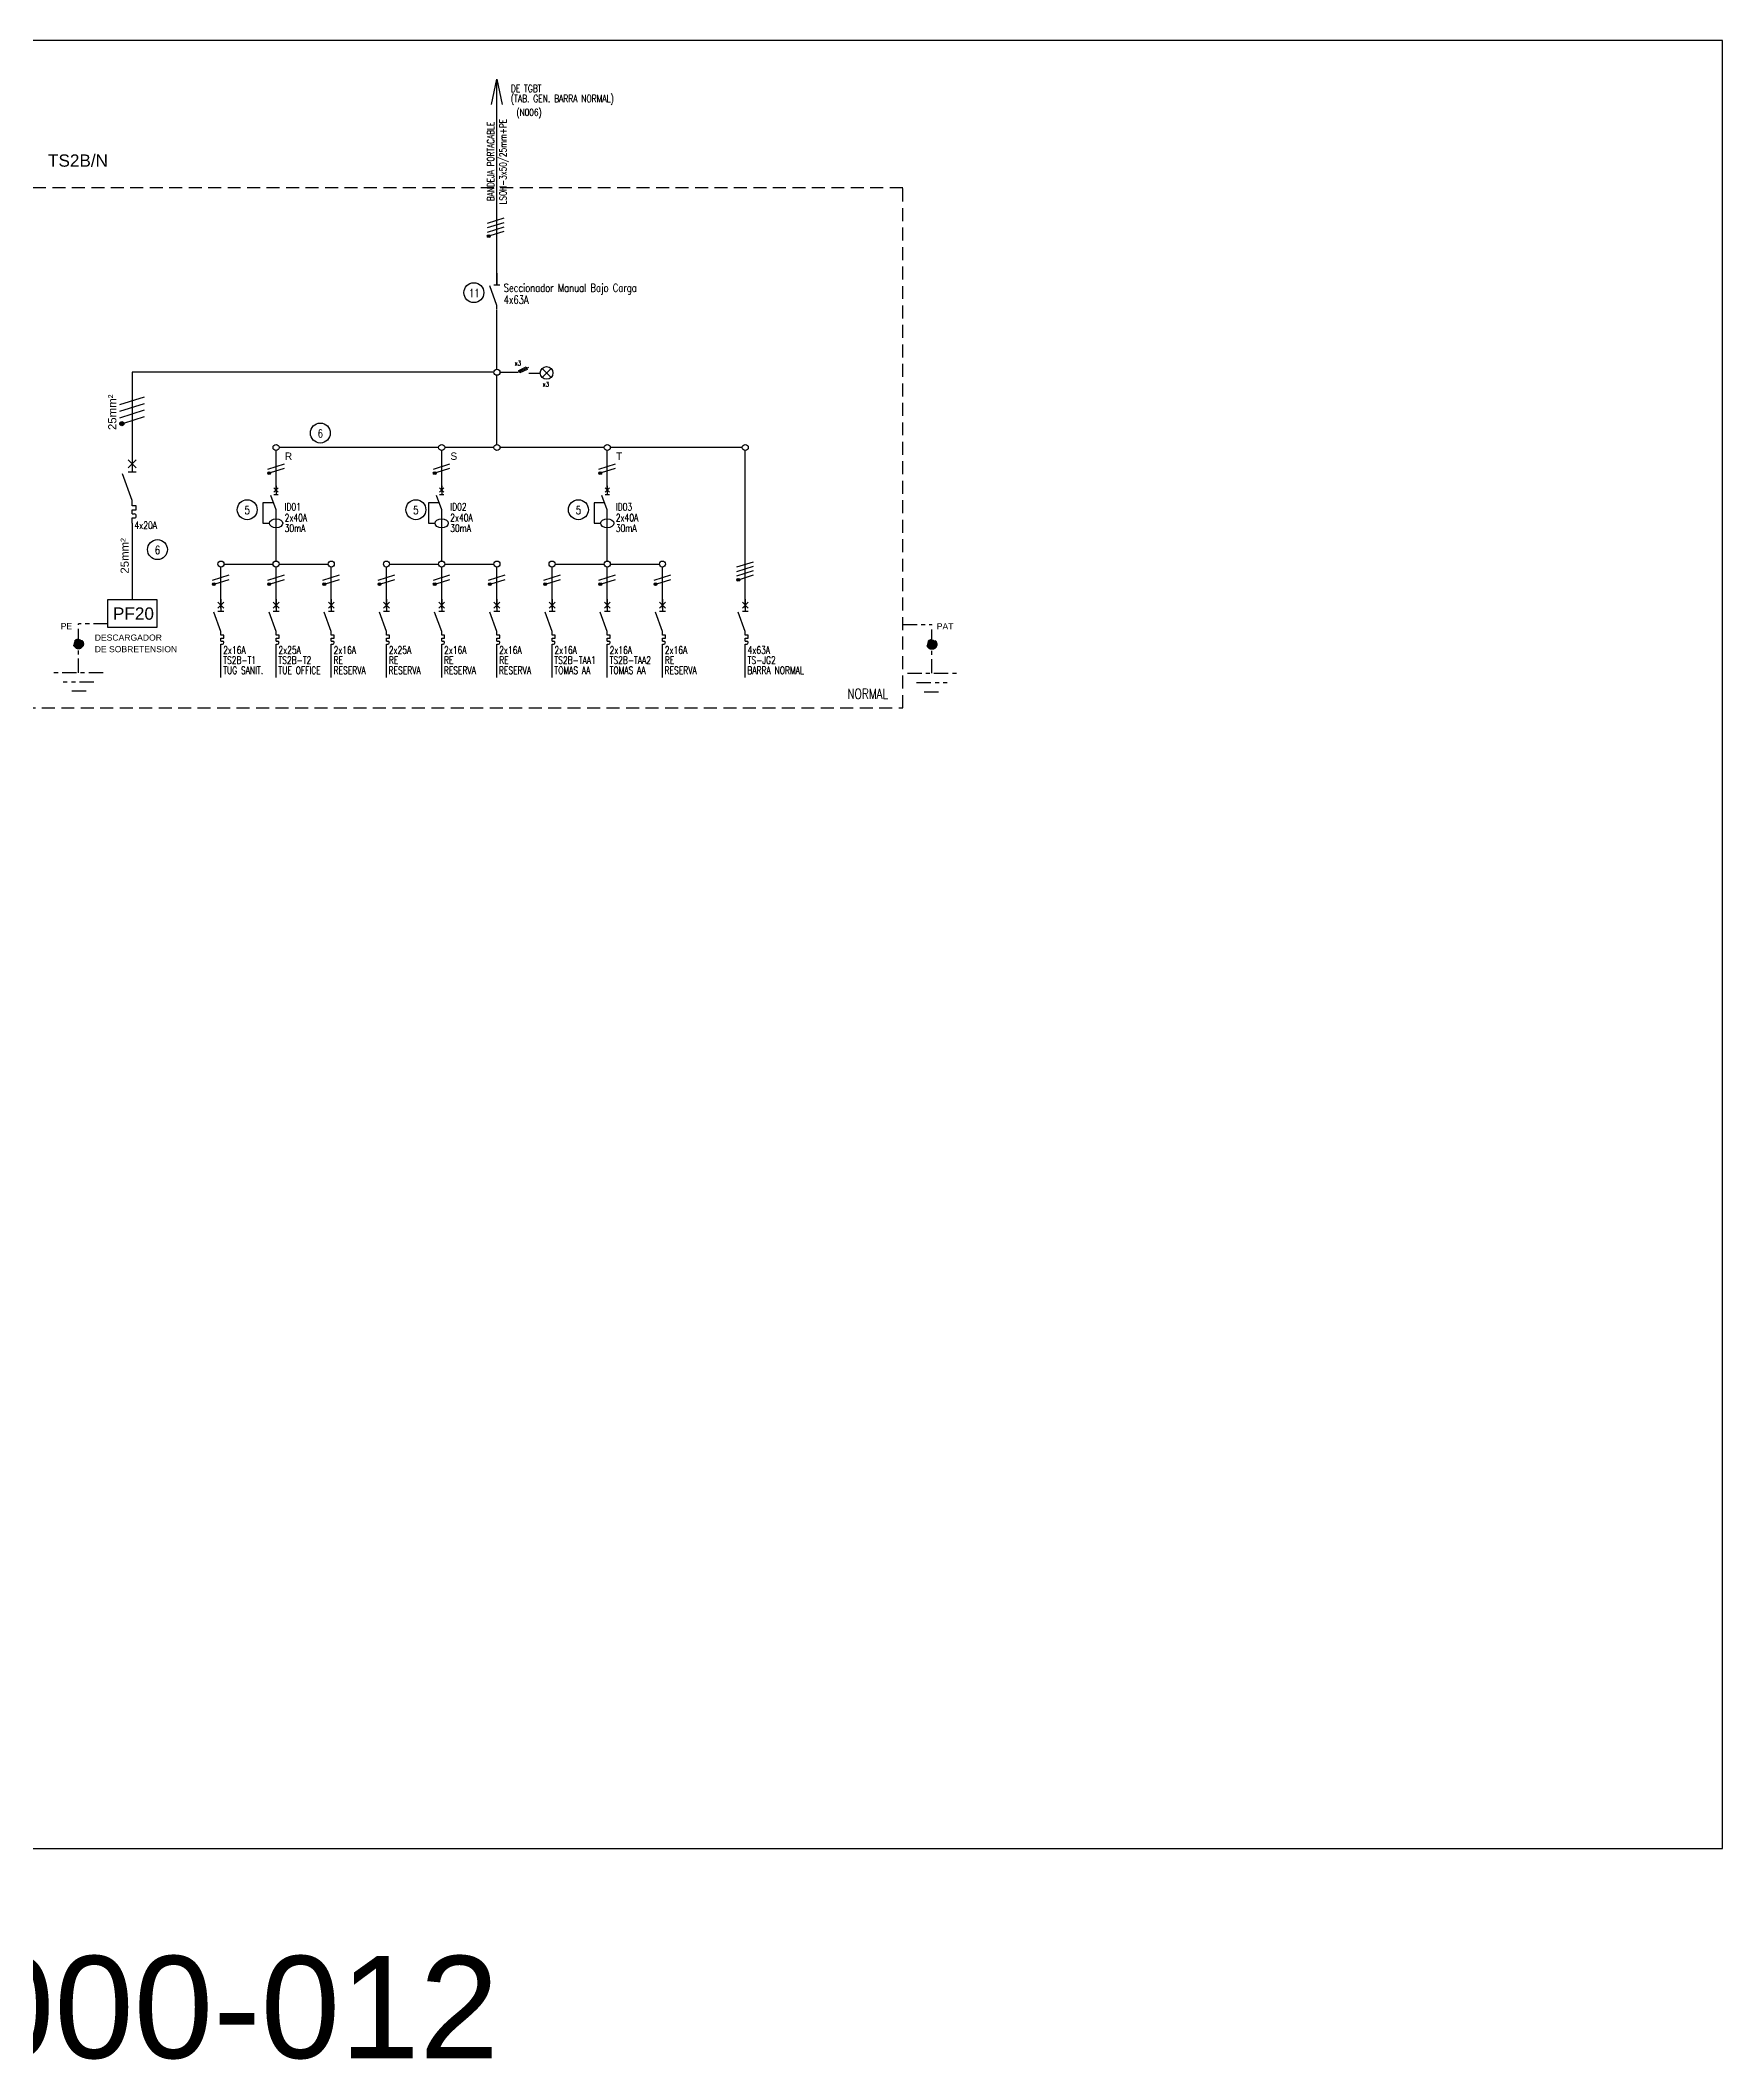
# Model space of a CAD drawing. Extents: x 3521 to 3783, y 1252 to 1654.
# Drawn here: x 3719.33 to 3760.47, y 1494.88 to 1544.25 of the extents above; entities that cross this region are included whole.
import ezdxf
from ezdxf.enums import TextEntityAlignment as Align

# ---------------------------------------------------------------- set-up
doc = ezdxf.new("R2010")
doc.units = 0
doc.linetypes.add('OCJ-ESQUEMAS UNIFILARES-CORREGIDOS IDO-REV.br$0$DASHED', pattern=[19.05, 12.7, -6.35])
doc.linetypes.add('OCJ-ESQUEMAS UNIFILARES-CORREGIDOS IDO-REV.br$0$EJE_5', pattern=[7.1, 5, -1, 0.1, -1])
for name, color, linetype in [('OCJ-ESQUEMAS UNIFILARES-CORREGIDOS IDO-REV.br$0$00-IE', 1, 'Continuous'), ('OCJ-ESQUEMAS UNIFILARES-CORREGIDOS IDO-REV.br$0$00-IE-CABLES', 10, 'Continuous'), ('OCJ-ESQUEMAS UNIFILARES-CORREGIDOS IDO-REV.br$0$01-ELE-APARATOS', 170, 'Continuous'), ('OCJ-ESQUEMAS UNIFILARES-CORREGIDOS IDO-REV.br$0$CABLES', 10, 'Continuous'), ('OCJ-ESQUEMAS UNIFILARES-CORREGIDOS IDO-REV.br$0$ELECTRIC', 4, 'Continuous'), ('OCJ-ESQUEMAS UNIFILARES-CORREGIDOS IDO-REV.br$0$NOMBRE DE PLANOS', 6, 'Continuous'), ('OCJ-ESQUEMAS UNIFILARES-CORREGIDOS IDO-REV.br$0$PAT', 80, 'Continuous'), ('OCJ-ESQUEMAS UNIFILARES-CORREGIDOS IDO-REV.br$0$TEXTO', 7, 'Continuous'), ('OCJ-ESQUEMAS UNIFILARES-CORREGIDOS IDO-REV.br$0$Textos', 4, 'Continuous')]:
    doc.layers.add(name, color=color, linetype=linetype)
doc.styles.add('OCJ-ESQUEMAS UNIFILARES-CORREGIDOS IDO-REV.br$0$ARIAL', font='arial.ttf', dxfattribs={"height": 0.2})
doc.styles.add('OCJ-ESQUEMAS UNIFILARES-CORREGIDOS IDO-REV.br$0$COTAS', font='sanss___.ttf', dxfattribs={"width": 0.7})
doc.styles.add('OCJ-ESQUEMAS UNIFILARES-CORREGIDOS IDO-REV.br$0$Electricidad', font='ROMANS.SHX', dxfattribs={"width": 0.75, "height": 0.175})
doc.styles.add('OCJ-ESQUEMAS UNIFILARES-CORREGIDOS IDO-REV.br$0$Standard', font='arial.ttf')

# ---------------------------------------------------------------- blocks, each defined once
blk = doc.blocks.new('OCJ-ESQUEMAS UNIFILARES-CORREGIDOS IDO-REV.br$0$Unif-Interruptor-Term')
for p, q in [((0, -1.013), (0.045, -1.013)), ((0, -1.103), (0.045, -1.103))]:
    blk.add_line(p, q)
for points in [[(-0.09, 0.177), (0.09, -0.003)], [(-0.09, -0.003), (0.09, 0.177)], [(0, 0.267), (0, -0.093)], [(0, -0.72), (-0.215, -0.128)], [(-0.09, -0.093), (0.09, -0.093)], [(0, -0.833), (0, -0.72)], [(0, -0.923), (0.09, -0.923), (0.09, -0.833), (0, -0.833)], [(0, -1.013), (0, -0.923)], [(0, -1.215), (0, -1.103)]]:
    blk.add_lwpolyline(points)
blk.add_arc((0.045, -1.058), 0.045, 270, 90)
blk = doc.blocks.new('OCJ-ESQUEMAS UNIFILARES-CORREGIDOS IDO-REV.br$0$Unif-Interruptor-Dif')
for points in [[(-0.068, 0.11), (0.068, -0.025)], [(-0.068, -0.025), (0.068, 0.11)], [(0, 0.177), (0, -0.093)], [(-0.081, -0.343), (-0.405, -0.343), (-0.405, -0.97), (-0.202, -0.97)], [(0, -0.565), (-0.162, -0.121)], [(-0.068, -0.093), (0.068, -0.093)], [(0, -1.308), (0, -0.565)]]:
    blk.add_lwpolyline(points)
blk.add_ellipse((0, -0.97), major_axis=(0.203, 0), ratio=0.670814)
blk = doc.blocks.new('OCJ-ESQUEMAS UNIFILARES-CORREGIDOS IDO-REV.br$0$A$C7AFF483F')
for points in [[(0, 0.09), (-0.172, 0.564)], [(-0.072, 0.592), (0.072, 0.592)], [(0, 0.88), (0, 0.592)], [(0, 0), (0, 0.09)]]:
    blk.add_lwpolyline(points)
blk = doc.blocks.new('OCJ-ESQUEMAS UNIFILARES-CORREGIDOS IDO-REV.br$0$ITM')
at = {"layer": 'OCJ-ESQUEMAS UNIFILARES-CORREGIDOS IDO-REV.br$0$01-ELE-APARATOS'}
for p, q in [((0, 0.225), (0.05, 0.225)), ((0, 0.125), (0.05, 0.125))]:
    blk.add_line(p, q, dxfattribs=at)
for points in [[(-0.1, 1.55), (0.1, 1.35)], [(-0.1, 1.35), (0.1, 1.55)], [(0, 1.65), (0, 1.25)], [(0, 0.55), (-0.239, 1.208)], [(-0.1, 1.25), (0.1, 1.25)], [(0, 0.425), (0, 0.55)], [(0, 0.325), (0.1, 0.325), (0.1, 0.425), (0, 0.425)], [(0, 0.225), (0, 0.325)], [(0, 0), (0, 0.125)]]:
    blk.add_lwpolyline(points, dxfattribs=at)
blk.add_arc((0.05, 0.175), 0.05, 270, 90, dxfattribs=at)

msp = doc.modelspace()

# ---------------------------------------------------------------- hatches: boundary and pattern name
at = {"layer": 'OCJ-ESQUEMAS UNIFILARES-CORREGIDOS IDO-REV.br$0$00-IE-CABLES'}
for points in [[(3730.27, 1539.451, 1), (3730.324, 1539.49, 1)], [(3724.898, 1533.656, 1), (3724.953, 1533.695, 1)], [(3728.948, 1533.656, 1), (3729.003, 1533.695, 1)], [(3732.998, 1533.656, 1), (3733.053, 1533.695, 1)], [(3723.548, 1530.937, 1), (3723.603, 1530.976, 1)], [(3724.898, 1530.937, 1), (3724.953, 1530.976, 1)], [(3726.248, 1530.937, 1), (3726.303, 1530.976, 1)], [(3727.598, 1530.937, 1), (3727.653, 1530.976, 1)], [(3728.948, 1530.937, 1), (3729.003, 1530.976, 1)], [(3730.298, 1530.937, 1), (3730.353, 1530.976, 1)], [(3731.648, 1530.937, 1), (3731.703, 1530.976, 1)], [(3732.998, 1530.937, 1), (3733.053, 1530.976, 1)], [(3734.348, 1530.937, 1), (3734.403, 1530.976, 1)], [(3736.373, 1531.045, 1), (3736.428, 1531.084, 1)]]:
    msp.add_hatch(color=256, dxfattribs=at).paths.add_polyline_path(points)
at = {"layer": 'OCJ-ESQUEMAS UNIFILARES-CORREGIDOS IDO-REV.br$0$CABLES'}
msp.add_hatch(color=256, dxfattribs=at).paths.add_polyline_path([(3721.365, 1534.912, 1), (3721.284, 1534.853, 1)])
at = {"layer": 'OCJ-ESQUEMAS UNIFILARES-CORREGIDOS IDO-REV.br$0$PAT', "linetype": 'OCJ-ESQUEMAS UNIFILARES-CORREGIDOS IDO-REV.br$0$EJE_5', "ltscale": 0.07}
h = msp.add_hatch(color=256, dxfattribs=at)
h.paths.add_polyline_path([(3720.145, 1529.498), (3720.385, 1529.498, 1)])
h.paths.add_polyline_path([(3720.385, 1529.498), (3720.265, 1529.498), (3720.265, 1529.378, 0.414214)])
h.paths.add_polyline_path([(3720.265, 1529.498), (3720.145, 1529.498, 0.414214), (3720.265, 1529.378)])
h = msp.add_hatch(color=256, dxfattribs=at)
h.paths.add_polyline_path([(3741.257, 1529.486), (3741.017, 1529.486, -1)])
h.paths.add_polyline_path([(3741.017, 1529.486), (3741.137, 1529.486), (3741.137, 1529.366, -0.414214)])
h.paths.add_polyline_path([(3741.137, 1529.486), (3741.257, 1529.486, -0.414214), (3741.137, 1529.366)])

# ---------------------------------------------------------------- linework, layer by layer
at = {"layer": 'OCJ-ESQUEMAS UNIFILARES-CORREGIDOS IDO-REV.br$0$00-IE'}
for p, q in [((3721.578, 1536.14), (3721.578, 1534.101)), ((3730.423, 1536.14), (3721.578, 1536.14)), ((3721.578, 1532.451), (3721.578, 1530.579))]:
    msp.add_line(p, q, dxfattribs=at)
for points in [[(3730.571, 1536.14), (3731.007, 1536.14), (3731.276, 1536.264)], [(3731.279, 1536.118), (3731.557, 1536.118)]]:
    msp.add_lwpolyline(points, dxfattribs=at)
msp.add_lwpolyline([(3731.031, 1536.186), (3731.212, 1536.269), (3731.239, 1536.211), (3731.058, 1536.128)], close=True, dxfattribs=at)
at = {"layer": 'OCJ-ESQUEMAS UNIFILARES-CORREGIDOS IDO-REV.br$0$00-IE-CABLES'}
for p, q in [((3730.497, 1538.565), (3730.497, 1543.303)), ((3730.497, 1538.284), (3730.497, 1542.919)), ((3730.497, 1536.214), (3730.497, 1537.666)), ((3730.497, 1534.374), (3730.497, 1536.066)), ((3725.097, 1533.224), (3725.097, 1534.226)), ((3729.073, 1534.3), (3725.171, 1534.3)), ((3729.147, 1533.224), (3729.147, 1534.226)), ((3730.423, 1534.3), (3729.221, 1534.3)), ((3733.123, 1534.3), (3730.571, 1534.3)), ((3733.197, 1533.224), (3733.197, 1534.226)), ((3736.498, 1534.3), (3733.271, 1534.3)), ((3736.572, 1530.374), (3736.572, 1534.226)), ((3725.097, 1531.524), (3725.097, 1532.326)), ((3729.147, 1531.524), (3729.147, 1532.326)), ((3733.197, 1531.524), (3733.197, 1532.326)), ((3723.747, 1530.374), (3723.747, 1531.376)), ((3723.821, 1531.45), (3725.023, 1531.45)), ((3725.097, 1530.374), (3725.097, 1531.376)), ((3725.171, 1531.45), (3726.373, 1531.45)), ((3726.447, 1530.374), (3726.447, 1531.376)), ((3727.797, 1530.374), (3727.797, 1531.376)), ((3727.871, 1531.45), (3729.073, 1531.45)), ((3729.147, 1530.374), (3729.147, 1531.376)), ((3729.221, 1531.45), (3730.423, 1531.45)), ((3730.497, 1530.374), (3730.497, 1531.376)), ((3731.847, 1530.374), (3731.847, 1531.376)), ((3731.921, 1531.45), (3733.123, 1531.45)), ((3733.197, 1530.374), (3733.197, 1531.376)), ((3733.271, 1531.45), (3734.473, 1531.45)), ((3734.547, 1530.374), (3734.547, 1531.376)), ((3723.747, 1528.674), (3723.747, 1529.475)), ((3725.097, 1528.674), (3725.097, 1529.475)), ((3726.447, 1528.674), (3726.447, 1529.475)), ((3727.797, 1528.674), (3727.797, 1529.475)), ((3729.147, 1528.674), (3729.147, 1529.475)), ((3730.497, 1528.674), (3730.497, 1529.475)), ((3731.847, 1528.674), (3731.847, 1529.475)), ((3733.197, 1528.674), (3733.197, 1529.475)), ((3734.547, 1528.674), (3734.547, 1529.475)), ((3736.572, 1528.674), (3736.572, 1529.475))]:
    msp.add_line(p, q, dxfattribs=at)
for points in [[(3730.366, 1542.686), (3730.497, 1543.303), (3730.628, 1542.686)], [(3730.265, 1539.784), (3730.672, 1539.913)], [(3730.265, 1539.676), (3730.672, 1539.805)], [(3730.265, 1539.568), (3730.672, 1539.697)], [(3730.329, 1539.481), (3730.672, 1539.589)], [(3724.893, 1533.773), (3725.3, 1533.902)], [(3724.958, 1533.686), (3725.3, 1533.794)], [(3728.943, 1533.773), (3729.35, 1533.902)], [(3729.008, 1533.686), (3729.35, 1533.794)], [(3732.993, 1533.773), (3733.4, 1533.902)], [(3733.058, 1533.686), (3733.4, 1533.794)], [(3723.543, 1531.054), (3723.95, 1531.183)], [(3724.893, 1531.054), (3725.3, 1531.183)], [(3726.243, 1531.054), (3726.65, 1531.183)], [(3727.593, 1531.054), (3728, 1531.183)], [(3728.943, 1531.054), (3729.35, 1531.183)], [(3730.293, 1531.054), (3730.7, 1531.183)], [(3731.643, 1531.054), (3732.05, 1531.183)], [(3732.993, 1531.054), (3733.4, 1531.183)], [(3734.343, 1531.054), (3734.75, 1531.183)], [(3736.368, 1531.378), (3736.775, 1531.507)], [(3736.368, 1531.27), (3736.775, 1531.399)], [(3736.368, 1531.162), (3736.775, 1531.291)], [(3736.433, 1531.075), (3736.775, 1531.183)], [(3723.608, 1530.967), (3723.95, 1531.075)], [(3724.958, 1530.967), (3725.3, 1531.075)], [(3726.308, 1530.967), (3726.65, 1531.075)], [(3727.658, 1530.967), (3728, 1531.075)], [(3729.008, 1530.967), (3729.35, 1531.075)], [(3730.358, 1530.967), (3730.7, 1531.075)], [(3731.708, 1530.967), (3732.05, 1531.075)], [(3733.058, 1530.967), (3733.4, 1531.075)], [(3734.408, 1530.967), (3734.75, 1531.075)]]:
    msp.add_lwpolyline(points, dxfattribs=at)
at = {"layer": 'OCJ-ESQUEMAS UNIFILARES-CORREGIDOS IDO-REV.br$0$00-IE-CABLES', "color": 3}
msp.add_lwpolyline([(3720.98, 1530.579), (3722.177, 1530.579), (3722.177, 1529.898), (3720.98, 1529.898)], close=True, dxfattribs=at)
at = {"layer": 'OCJ-ESQUEMAS UNIFILARES-CORREGIDOS IDO-REV.br$0$00-IE-CABLES'}
for centre, radius in [((3730.297, 1539.47), 0.0338), ((3730.497, 1536.14), 0.0741), ((3725.097, 1534.3), 0.0741), ((3729.147, 1534.3), 0.0741), ((3730.497, 1534.3), 0.0741), ((3733.197, 1534.3), 0.0741), ((3736.572, 1534.3), 0.0741), ((3724.926, 1533.675), 0.0338), ((3728.976, 1533.675), 0.0338), ((3733.026, 1533.675), 0.0338), ((3723.747, 1531.45), 0.0741), ((3725.097, 1531.45), 0.0741), ((3726.447, 1531.45), 0.0741), ((3727.797, 1531.45), 0.0741), ((3729.147, 1531.45), 0.0741), ((3730.497, 1531.45), 0.0741), ((3731.847, 1531.45), 0.0741), ((3733.197, 1531.45), 0.0741), ((3734.547, 1531.45), 0.0741), ((3723.576, 1530.956), 0.0338), ((3724.926, 1530.956), 0.0338), ((3726.276, 1530.956), 0.0338), ((3727.626, 1530.956), 0.0338), ((3728.976, 1530.956), 0.0338), ((3730.326, 1530.956), 0.0338), ((3731.676, 1530.956), 0.0338), ((3733.026, 1530.956), 0.0338), ((3734.376, 1530.956), 0.0338), ((3736.401, 1531.064), 0.0338)]:
    msp.add_circle(centre, radius, dxfattribs=at)
at = {"layer": 'OCJ-ESQUEMAS UNIFILARES-CORREGIDOS IDO-REV.br$0$01-ELE-APARATOS'}
for p, q in [((3731.821, 1536.015), (3731.603, 1536.233)), ((3731.603, 1536.015), (3731.821, 1536.233))]:
    msp.add_line(p, q, dxfattribs=at)
msp.add_circle((3731.712, 1536.124), 0.154, dxfattribs=at)
at = {"layer": 'OCJ-ESQUEMAS UNIFILARES-CORREGIDOS IDO-REV.br$0$CABLES'}
for points in [[(3721.277, 1535.348), (3721.88, 1535.539)], [(3721.277, 1535.188), (3721.88, 1535.379)], [(3721.277, 1535.028), (3721.88, 1535.219)], [(3721.372, 1534.898), (3721.88, 1535.059)]]:
    msp.add_lwpolyline(points, dxfattribs=at)
msp.add_circle((3721.324, 1534.883), 0.05, dxfattribs=at)
at = {"layer": 'OCJ-ESQUEMAS UNIFILARES-CORREGIDOS IDO-REV.br$0$ELECTRIC', "linetype": 'OCJ-ESQUEMAS UNIFILARES-CORREGIDOS IDO-REV.br$0$DASHED', "ltscale": 0.025}
msp.add_lwpolyline([(3692.699, 1527.931), (3740.423, 1527.93), (3740.423, 1540.649), (3692.699, 1540.65)], close=True, dxfattribs=at)
at = {"layer": 'OCJ-ESQUEMAS UNIFILARES-CORREGIDOS IDO-REV.br$0$NOMBRE DE PLANOS'}
msp.add_lwpolyline([(3687.332, 1500.041), (3760.474, 1500.041), (3760.474, 1544.255), (3687.332, 1544.255)], close=True, dxfattribs=at)
at = {"layer": 'OCJ-ESQUEMAS UNIFILARES-CORREGIDOS IDO-REV.br$0$PAT', "linetype": 'OCJ-ESQUEMAS UNIFILARES-CORREGIDOS IDO-REV.br$0$EJE_5', "ltscale": 0.07}
for p, q in [((3720.98, 1529.985), (3720.265, 1529.985)), ((3720.265, 1529.515), (3720.265, 1529.985)), ((3740.423, 1529.973), (3741.137, 1529.973)), ((3741.137, 1529.503), (3741.137, 1529.973)), ((3720.265, 1528.789), (3720.265, 1529.498)), ((3741.137, 1528.778), (3741.137, 1529.486)), ((3720.865, 1528.789), (3719.665, 1528.789)), ((3740.537, 1528.778), (3741.737, 1528.778)), ((3720.64, 1528.564), (3719.89, 1528.564)), ((3720.453, 1528.339), (3720.078, 1528.339)), ((3740.762, 1528.553), (3741.512, 1528.553)), ((3740.95, 1528.328), (3741.325, 1528.328))]:
    msp.add_line(p, q, dxfattribs=at)
for centre in [(3720.265, 1529.498), (3720.265, 1529.498), (3741.137, 1529.486), (3741.137, 1529.486)]:
    msp.add_circle(centre, 0.12, dxfattribs=at)
at = {"layer": 'OCJ-ESQUEMAS UNIFILARES-CORREGIDOS IDO-REV.br$0$TEXTO'}
for centre in [(3729.934, 1538.086), (3726.179, 1534.653), (3724.391, 1532.779), (3728.516, 1532.779), (3732.491, 1532.779), (3722.196, 1531.803)]:
    msp.add_circle(centre, 0.244, dxfattribs=at)

# ---------------------------------------------------------------- block references
at = {"layer": 'OCJ-ESQUEMAS UNIFILARES-CORREGIDOS IDO-REV.br$0$01-ELE-APARATOS'}
for name, p in [('OCJ-ESQUEMAS UNIFILARES-CORREGIDOS IDO-REV.br$0$A$C7AFF483F', (3730.497, 1537.685)), ('OCJ-ESQUEMAS UNIFILARES-CORREGIDOS IDO-REV.br$0$ITM', (3721.578, 1532.451))]:
    msp.add_blockref(name, p, dxfattribs=at)
at = {"layer": 'OCJ-ESQUEMAS UNIFILARES-CORREGIDOS IDO-REV.br$0$01-ELE-APARATOS', "xscale": 0.7999999999999546, "yscale": 0.7999999999999546, "zscale": 0.7999999999999546}
for name, p in [('OCJ-ESQUEMAS UNIFILARES-CORREGIDOS IDO-REV.br$0$Unif-Interruptor-Dif', (3725.097, 1533.224)), ('OCJ-ESQUEMAS UNIFILARES-CORREGIDOS IDO-REV.br$0$Unif-Interruptor-Dif', (3729.147, 1533.224)), ('OCJ-ESQUEMAS UNIFILARES-CORREGIDOS IDO-REV.br$0$Unif-Interruptor-Dif', (3733.197, 1533.224)), ('OCJ-ESQUEMAS UNIFILARES-CORREGIDOS IDO-REV.br$0$Unif-Interruptor-Term', (3723.747, 1530.374)), ('OCJ-ESQUEMAS UNIFILARES-CORREGIDOS IDO-REV.br$0$Unif-Interruptor-Term', (3725.097, 1530.374)), ('OCJ-ESQUEMAS UNIFILARES-CORREGIDOS IDO-REV.br$0$Unif-Interruptor-Term', (3726.447, 1530.374)), ('OCJ-ESQUEMAS UNIFILARES-CORREGIDOS IDO-REV.br$0$Unif-Interruptor-Term', (3727.797, 1530.374)), ('OCJ-ESQUEMAS UNIFILARES-CORREGIDOS IDO-REV.br$0$Unif-Interruptor-Term', (3729.147, 1530.374)), ('OCJ-ESQUEMAS UNIFILARES-CORREGIDOS IDO-REV.br$0$Unif-Interruptor-Term', (3730.497, 1530.374)), ('OCJ-ESQUEMAS UNIFILARES-CORREGIDOS IDO-REV.br$0$Unif-Interruptor-Term', (3731.847, 1530.374)), ('OCJ-ESQUEMAS UNIFILARES-CORREGIDOS IDO-REV.br$0$Unif-Interruptor-Term', (3733.197, 1530.374)), ('OCJ-ESQUEMAS UNIFILARES-CORREGIDOS IDO-REV.br$0$Unif-Interruptor-Term', (3734.547, 1530.374)), ('OCJ-ESQUEMAS UNIFILARES-CORREGIDOS IDO-REV.br$0$Unif-Interruptor-Term', (3736.572, 1530.374))]:
    msp.add_blockref(name, p, dxfattribs=at)

# ---------------------------------------------------------------- texts
at = {"layer": 'OCJ-ESQUEMAS UNIFILARES-CORREGIDOS IDO-REV.br$0$NOMBRE DE PLANOS', "insert": (3689.99, 1497.415), "char_height": 2.5, "attachment_point": 1, "style": 'OCJ-ESQUEMAS UNIFILARES-CORREGIDOS IDO-REV.br$0$Standard'}
msp.add_mtext_dynamic_manual_height_columns('OCJ-DE-IEL-UNI-000-012', width=92.70233, gutter_width=12.5, heights=[0], dxfattribs=at)
at = {"layer": 'OCJ-ESQUEMAS UNIFILARES-CORREGIDOS IDO-REV.br$0$TEXTO', "style": 'OCJ-ESQUEMAS UNIFILARES-CORREGIDOS IDO-REV.br$0$Electricidad', "width": 0.75}
for s, height, p in [('DE TGBT', 0.18, (3730.837, 1542.989)), ('(TAB. GEN. BARRA NORMAL)', 0.18, (3730.837, 1542.741)), ('11', 0.2, (3729.815, 1537.976)), ('Seccionador Manual Bajo Carga', 0.2, (3730.664, 1538.105)), ('4x63A', 0.2, (3730.664, 1537.814)), ('x3', 0.1118, (3730.933, 1536.307)), ('x3', 0.1118, (3731.619, 1535.789)), ('6', 0.2, (3726.115, 1534.543)), ('5', 0.2, (3724.327, 1532.669)), ('2x40A', 0.18, (3725.306, 1532.494)), ('ID01', 0.18, (3725.306, 1532.758)), ('5', 0.2, (3728.452, 1532.669)), ('2x40A', 0.18, (3729.356, 1532.494)), ('ID02', 0.18, (3729.356, 1532.758)), ('5', 0.2, (3732.427, 1532.669)), ('2x40A', 0.18, (3733.406, 1532.494)), ('ID03', 0.18, (3733.406, 1532.758)), ('4x20A', 0.18, (3721.635, 1532.307)), ('30mA', 0.18, (3725.306, 1532.237)), ('30mA', 0.18, (3729.356, 1532.237)), ('30mA', 0.18, (3733.406, 1532.237)), ('6', 0.2, (3722.132, 1531.693)), ('TS2B-T1', 0.18, (3723.804, 1529.01)), ('2x16A', 0.18, (3723.804, 1529.258)), ('TS2B-T2', 0.18, (3725.154, 1529.01)), ('2x25A', 0.18, (3725.154, 1529.258)), ('2x16A', 0.18, (3726.504, 1529.258)), ('RE', 0.18, (3726.504, 1529.01)), ('2x25A', 0.18, (3727.854, 1529.258)), ('RE', 0.18, (3727.854, 1529.01)), ('2x16A', 0.18, (3729.204, 1529.258)), ('RE', 0.18, (3729.204, 1529.01)), ('2x16A', 0.18, (3730.554, 1529.258)), ('RE', 0.18, (3730.554, 1529.01)), ('TS2B-TAA1', 0.18, (3731.904, 1529.01)), ('2x16A', 0.18, (3731.904, 1529.258)), ('TS2B-TAA2', 0.18, (3733.254, 1529.01)), ('2x16A', 0.18, (3733.254, 1529.258)), ('2x16A', 0.18, (3734.604, 1529.258)), ('RE', 0.18, (3734.604, 1529.01)), ('TS-JG2', 0.18, (3736.629, 1529.01)), ('4x63A', 0.18, (3736.629, 1529.258)), ('TUG SANIT.', 0.18, (3723.804, 1528.761)), ('TUE OFFICE', 0.18, (3725.154, 1528.761)), ('RESERVA', 0.18, (3726.504, 1528.761)), ('RESERVA', 0.18, (3727.848, 1528.761)), ('RESERVA', 0.18, (3729.198, 1528.761)), ('RESERVA', 0.18, (3730.548, 1528.761)), ('TOMAS AA', 0.18, (3731.904, 1528.761)), ('TOMAS AA', 0.18, (3733.254, 1528.761)), ('RESERVA', 0.18, (3734.598, 1528.761)), ('BARRA NORMAL', 0.18, (3736.623, 1528.761))]:
    msp.add_text(s, height=height, dxfattribs=at).set_placement(p)
msp.add_text('(N006)', height=0.175, dxfattribs=at).set_placement((3731.284, 1542.406), align=Align.CENTER)
for s, p in [('BANDEJA PORTACABLE', (3730.433, 1541.294)), ('LSOH-3x50/25mm+PE', (3730.732, 1541.288))]:
    msp.add_text(s, height=0.175, rotation=90, dxfattribs=at).set_placement(p, align=Align.CENTER)
at = {"layer": 'OCJ-ESQUEMAS UNIFILARES-CORREGIDOS IDO-REV.br$0$TEXTO'}
for s, height, style, p in [('TS2B/N', 0.3, 'OCJ-ESQUEMAS UNIFILARES-CORREGIDOS IDO-REV.br$0$ARIAL', (3719.519, 1541.166)), ('R', 0.18, 'OCJ-ESQUEMAS UNIFILARES-CORREGIDOS IDO-REV.br$0$Standard', (3725.31, 1533.998)), ('S', 0.18, 'OCJ-ESQUEMAS UNIFILARES-CORREGIDOS IDO-REV.br$0$Standard', (3729.36, 1533.998)), ('T', 0.18, 'OCJ-ESQUEMAS UNIFILARES-CORREGIDOS IDO-REV.br$0$Standard', (3733.41, 1533.998)), ('PE', 0.15, 'OCJ-ESQUEMAS UNIFILARES-CORREGIDOS IDO-REV.br$0$ARIAL', (3719.83, 1529.857)), ('DESCARGADOR ', 0.15, 'OCJ-ESQUEMAS UNIFILARES-CORREGIDOS IDO-REV.br$0$ARIAL', (3720.663, 1529.577)), ('PAT', 0.15, 'OCJ-ESQUEMAS UNIFILARES-CORREGIDOS IDO-REV.br$0$ARIAL', (3741.255, 1529.851)), ('DE SOBRETENSION', 0.15, 'OCJ-ESQUEMAS UNIFILARES-CORREGIDOS IDO-REV.br$0$ARIAL', (3720.663, 1529.294))]:
    msp.add_text(s, height=height, dxfattribs=dict(at, style=style)).set_placement(p)
at = {"layer": 'OCJ-ESQUEMAS UNIFILARES-CORREGIDOS IDO-REV.br$0$TEXTO', "style": 'OCJ-ESQUEMAS UNIFILARES-CORREGIDOS IDO-REV.br$0$ARIAL'}
for p in [(3721.19, 1535.161), (3721.494, 1531.65)]:
    msp.add_text('25mm²', height=0.2, rotation=90, dxfattribs=at).set_placement(p, align=Align.CENTER)
at = {"layer": 'OCJ-ESQUEMAS UNIFILARES-CORREGIDOS IDO-REV.br$0$TEXTO', "style": 'OCJ-ESQUEMAS UNIFILARES-CORREGIDOS IDO-REV.br$0$Electricidad', "width": 0.75}
msp.add_text('NORMAL', height=0.25, dxfattribs=at).set_placement((3740.066, 1528.152), align=Align.RIGHT)
at = {"layer": 'OCJ-ESQUEMAS UNIFILARES-CORREGIDOS IDO-REV.br$0$Textos', "style": 'OCJ-ESQUEMAS UNIFILARES-CORREGIDOS IDO-REV.br$0$COTAS'}
msp.add_text('PF20', height=0.3, dxfattribs=at).set_placement((3721.108, 1530.089))

doc.saveas('drawing.dxf')
